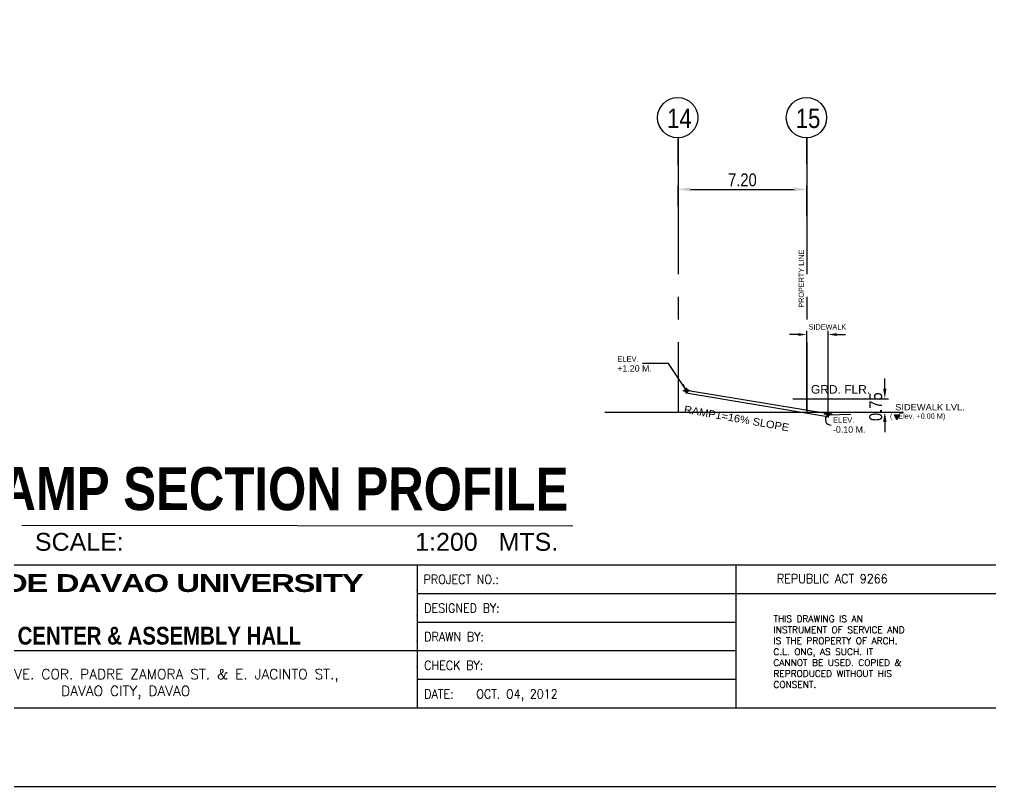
# Model space of a CAD drawing. Header units: millimetres. Extents: x 2148 to 2681, y 758 to 986.
# Drawn here: x 2220.14 to 2247.3, y 757.64 to 779.09 of the extents above; entities that cross this region are included whole.
import ezdxf
from ezdxf.enums import TextEntityAlignment as Align

# ---------------------------------------------------------------- set-up
doc = ezdxf.new("R2010")
doc.units = ezdxf.units.MM
doc.linetypes.add('CENTER2', pattern=[28.575, 19.05, -3.175, 3.175, -3.175])
doc.linetypes.add('PHANTOMX2', pattern=[5, 2.5, -0.5, 0.5, -0.5, 0.5, -0.5])
for name, color, linetype in [('0.4', 121, 'Continuous'), ('4CO', 4, 'Continuous'), ('D', 1, 'Continuous'), ('DIM', 20, 'Continuous'), ('grid', 241, 'PHANTOMX2'), ('HATCH', 8, 'Continuous'), ('p-boarder', 2, 'Continuous'), ('S_GRID LINES', 252, 'Continuous'), ('TEXT', 6, 'Continuous'), ('TITLE', 3, 'Continuous'), ('wall', 4, 'Continuous')]:
    doc.layers.add(name, color=color, linetype=linetype)
doc.styles.add('ARIAL', font='arial.ttf')
doc.styles.add('ARIALNW', font='ARIALN.TTF')
doc.styles.add('MMTX$0$ESMX$0$X-OPTA1D', font='x-opta1d')
doc.styles.add('ROMANT', font='romant__.ttf')
doc.styles.add('SMOOTHER', font='simplex_.ttf')
doc.styles.add('SWISS', font='swissl.ttf')
doc.dimstyles.new('DIM 200', dxfattribs={"dimtxt": 0.36, "dimasz": 0.35, "dimexe": 0.1, "dimexo": 0, "dimgap": 0.08, "dimtad": 1, "dimlfac": 2, "dimrnd": 0.005, "dimzin": 1, "dimdsep": 46, "dimtxsty": 'ARIALNW', "dimcen": 0.09, "dimclrd": 6, "dimclre": 6, "dimclrt": 13, "dimadec": 0, "dimazin": 0, "dimtfac": 1, "dimtofl": 0, "dimtmove": 2, "dimatfit": 3, "dimfxl": 1, "dimtolj": 1, "dimtzin": 0, "dimarcsym": 0})

# ---------------------------------------------------------------- blocks, each defined once
blk = doc.blocks.new('A$C1DB67A09')
for p in [(74.014, -78.08, 0), (74.014, -78.88, 0), (74.014, -79.68, 0), (74.014, -80.48, 0)]:
    blk.add_point(p)
at = {"layer": 'Defpoints', "ltscale": 0.5, "elevation": 0}
blk.add_lwpolyline([(7.292, -83.48), (108.892, -83.48), (108.892, -7.28), (7.292, -7.28)], close=True, dxfattribs=at)
at = {"layer": 'p-boarder', "ltscale": 0.5}
for p, q in [((65.105, -77.28, 0), (65.105, -81.28, 0)), ((74.014, -77.28, 0), (74.014, -81.28, 0)), ((74.014, -77.28, 0), (74.014, -81.28, 0)), ((65.105, -78.08, 0), (106.692, -78.08, 0)), ((65.105, -78.88, 0), (74.014, -78.88, 0)), ((26.637, -79.68, 0), (74.014, -79.68, 0)), ((65.105, -80.48, 0), (74.014, -80.48, 0))]:
    blk.add_line(p, q, dxfattribs=at)
at = {"layer": 'wall', "color": 16, "linetype": 'ByBlock', "ltscale": 1.5}
blk.add_line((9.492, -77.28, 0), (106.692, -77.28, 0), dxfattribs=at)
at = {"layer": 'wall', "color": 16, "linetype": 'ByBlock', "ltscale": 1.5, "elevation": 0}
blk.add_lwpolyline([(9.492, -81.28), (106.692, -81.28), (106.692, -9.48), (9.492, -9.48)], close=True, dxfattribs=at)
at = {"layer": 'wall', "linetype": 'ByBlock'}
for p in [(65.105, -77.992, 0), (65.105, -78.704, 0), (65.105, -79.416, 0), (65.105, -80.128, 0)]:
    blk.add_point(p, dxfattribs=at)
at = {"layer": '4CO', "attachment_point": 5, "style": 'ROMANT'}
for s, insert, char_height, width in [('{\\fTechnicBold|b0|i0|c2|p2;\\W1.6;\\T0.95;ATENEO DE DAVAO UNIVERSITY}', (56.636, -77.793, 0), 0.4983, 18.33246), ('{\\fTechnicBold|b0|i0|c2|p2;\\H0.91x;COMMUNITY CENTER & ASSEMBLY HALL}', (56.053, -79.265, 0), 0.54757, 16.04759)]:
    blk.add_mtext(s, dxfattribs=dict(at, insert=insert, char_height=char_height, width=width))
at = {"layer": 'TITLE', "style": 'SMOOTHER', "width": 0.9}
for s, height, p in [('PROJECT NO.:', 0.25344, (65.281, -77.813, 0)), ('DESIGNED BY:', 0.25344, (65.3, -78.617, 0)), ('DRAWN BY:', 0.2534, (65.3, -79.417, 0)), ('CHECK BY:', 0.2534, (65.3, -80.217, 0)), ('DATE:', 0.2534, (65.3, -81.017, 0)), ('OCT. O4, 2012', 0.25344, (66.755, -81.017, 0))]:
    blk.add_text(s, height=height, dxfattribs=at).set_placement(p)
blk.add_text('REPUBLIC ACT 9266', height=0.25344, dxfattribs=at).set_placement((76.712, -77.667, 0), align=Align.MIDDLE)
at = {"layer": 'TITLE', "style": 'SMOOTHER'}
for s, insert, char_height, width, attachment_point in [('THIS DRAWING IS AN INSTRUMENT OF SERVICE AND IS THE PROPERTY OF ARCH. C.L. ONG, AS SUCH. IT CANNOT BE USED. COPIED & REPRODUCED WITHOUT HIS CONSENT.', (75.065, -78.697, 0), 0.184, 4.10204, 1), ('ALONG ROXAS AVE. COR. PADRE ZAMORA ST. & E. JACINTO ST.,  DAVAO CITY, DAVAO', (56.953, -80.615, 0), 0.2816, 14.50348, 5)]:
    blk.add_mtext(s, dxfattribs=dict(at, insert=insert, char_height=char_height, width=width, attachment_point=attachment_point))
blk = doc.blocks.new('*D2339')
at = {"layer": 'D', "color": 6, "lineweight": -2, "ltscale": 0.5, "transparency": 16777216}
for p, q in [((2244.339, 768.764), (2244.339, 769.044)), ((2241.766, 768.484), (2244.439, 768.484)), ((2238.882, 768.109), (2244.439, 768.109)), ((2244.339, 767.829), (2244.339, 767.549))]:
    blk.add_line(p, q, dxfattribs=at)
at = {"layer": 'D', "color": 6, "ltscale": 0.5, "transparency": 16777216}
for points in [[(2244.292, 768.764), (2244.386, 768.764), (2244.339, 768.484)], [(2244.292, 767.829), (2244.386, 767.829), (2244.339, 768.109)]]:
    blk.add_solid(points, dxfattribs=at)
at = {"layer": 'Defpoints', "color": 0, "ltscale": 0.5, "transparency": 16777216}
for p in [(2241.766, 768.484), (2244.339, 768.484), (2238.882, 768.109)]:
    blk.add_point(p, dxfattribs=at)
at = {"layer": 'D', "color": 13, "ltscale": 0.5, "transparency": 16777216, "insert": (2244.086, 768.259), "char_height": 0.36, "attachment_point": 5, "rotation": 90, "style": 'ARIALNW'}
blk.add_mtext('\\A1;0.75', dxfattribs=at)
blk = doc.blocks.new('CROSS')
for points in [[(1929.661, 1536.182), (1929.661, 1536.31), (1929.527, 1536.31, 0.424985)], [(1929.661, 1536.438), (1929.661, 1536.31), (1929.784, 1536.31, 0.403523)]]:
    blk.add_hatch(color=2).paths.add_polyline_path(points)
at = {"color": 2}
for p, q in [((1929.388, 1536.31), (1929.927, 1536.31)), ((1929.661, 1536.104), (1929.661, 1536.512))]:
    blk.add_line(p, q, dxfattribs=at)
blk.add_circle((1929.656, 1536.31), 0.128, dxfattribs=at)
blk = doc.blocks.new('*D2340')
at = {"layer": 'D', "color": 6, "lineweight": -2, "transparency": 16777216}
for p, q in [((2238.556, 773.868), (2238.556, 774.435)), ((2238.906, 774.335), (2241.806, 774.335)), ((2242.156, 773.59), (2242.156, 774.435))]:
    blk.add_line(p, q, dxfattribs=at)
at = {"layer": 'D', "color": 6, "transparency": 16777216}
for points in [[(2238.906, 774.393), (2238.906, 774.276), (2238.556, 774.335)], [(2241.806, 774.393), (2241.806, 774.276), (2242.156, 774.335)]]:
    blk.add_solid(points, dxfattribs=at)
at = {"layer": 'Defpoints', "color": 0, "transparency": 16777216}
for p in [(2242.156, 774.335), (2238.556, 773.868, 0), (2242.156, 773.59, 0)]:
    blk.add_point(p, dxfattribs=at)
at = {"layer": 'D', "color": 13, "transparency": 16777216, "insert": (2240.356, 774.599), "char_height": 0.36, "attachment_point": 5, "style": 'ARIALNW'}
blk.add_mtext('\\A1;7.20', dxfattribs=at)

msp = doc.modelspace()

# ---------------------------------------------------------------- hatches: boundary and pattern name
msp.add_hatch(color=2).paths.add_polyline_path([(2244.610583, 768.0284468), (2244.7462067, 768.0284468), (2244.6769141, 767.8899518)])

# ---------------------------------------------------------------- linework, layer by layer
at = {"color": 2}
for p, q in [((2242.6841899, 767.9888685, 0.0000001), (2238.7841964, 768.6354826, 0)), ((2242.7557376, 768.0654487, 0.0000001), (2242.7557376, 768.0594725, 0.0000001)), ((2242.7557376, 768.0594725, 0.0000001), (2242.7557376, 768.0344725, 0.0000001)), ((2242.7557376, 768.0344725, 0.0000001), (2243.387763, 768.0500746, 0)), ((2242.6841899, 767.9888685, 0.0000001), (2242.6841899, 767.9362037, 0.0000001))]:
    msp.add_line(p, q, dxfattribs=at)
msp.add_line((2220.2019779, 764.9434285, 0), (2235.6132844, 764.9305196, 0))
at = {"color": 2, "elevation": 0}
msp.add_lwpolyline([(2244.610583, 768.0284468), (2244.7462067, 768.0284468), (2244.6769141, 767.8899518), (2244.610583, 768.0284468)], dxfattribs=at)
for centre in [(2238.5472021, 776.3410173, 0), (2242.1472021, 776.3410173, 0)]:
    msp.add_circle(centre, 0.5634965)
at = {"color": 2}
msp.add_arc((2242.7057376, 768.0654487, -0.0000032), 0.05, 0.00000029, 61.69997242, dxfattribs=at)
at = {"layer": '0.4', "color": 4, "ltscale": 0.5}
for p, q in [((2242.7557376, 768.0594725, 0.0000001), (2238.7964639, 768.7094725, 0)), ((2242.7553389, 768.0506249, 0.0000001), (2242.7557376, 767.9574823, 0.0000001))]:
    msp.add_line(p, q, dxfattribs=at)
at = {"layer": '4CO', "ltscale": 0.5}
msp.add_line((2236.5109185, 768.1094725, 0.0000001), (2244.8609547, 768.1094725, 0.0000001), dxfattribs=at)
at = {"layer": 'D', "color": 6}
for p, q in [((2241.9157376, 770.2772867, 0), (2241.6757376, 770.2772867, 0)), ((2242.1557376, 768.1525091, 0), (2242.1557376, 770.3772867, 0)), ((2242.7557376, 768.0344725, 0), (2242.7557376, 770.3772867, 0)), ((2242.9957376, 770.2772867, 0), (2243.2357376, 770.2772867, 0))]:
    msp.add_line(p, q, dxfattribs=at)
at = {"layer": 'D'}
msp.add_arc((2242.8240468, 767.8948567, 0.0000001), 0.1488699, 129.53505849, 274.30664856, dxfattribs=at)
at = {"layer": 'D', "color": 6}
for points in [[(2241.9157376, 770.3172867, 0), (2241.9157376, 770.2372867, 0), (2242.1557376, 770.2772867, 0)], [(2242.9957376, 770.3172867, 0), (2242.9957376, 770.2372867, 0), (2242.7557376, 770.2772867, 0)]]:
    msp.add_solid(points, dxfattribs=at)
at = {"layer": 'Defpoints', "ltscale": 0.5, "elevation": 0}
msp.add_lwpolyline([(2173.4500187, 757.6388045), (2275.0500187, 757.6388045), (2275.0500187, 833.8388045), (2173.4500187, 833.8388045)], close=True, dxfattribs=at)
at = {"layer": 'grid', "ltscale": 0.7}
for p, q in [((2238.5558057, 775.0080227, 0), (2238.5557376, 775.7448472, 0)), ((2242.1558057, 775.0407609, 0), (2242.1557376, 775.7775854, 0))]:
    msp.add_line(p, q, dxfattribs=at)
at = {"layer": 'HATCH', "color": 4, "linetype": 'ByBlock', "ltscale": 0.5}
msp.add_line((2242.1557376, 768.1094725, 0.0000001), (2244.3786809, 768.1094725, 0.0000001), dxfattribs=at)
msp.add_line((2242.1557376, 768.1094725, 0.0000001), (2244.3786809, 768.1094725, 0.0000001), dxfattribs=at)
at = {"layer": 'S_GRID LINES', "linetype": 'CENTER2', "ltscale": 0.2}
for p, q in [((2238.5557376, 775.7775854, 0), (2238.5557376, 768.1094725, 0)), ((2242.1557376, 775.7775854, 0), (2242.1557376, 768.1094725, 0))]:
    msp.add_line(p, q, dxfattribs=at)

# ---------------------------------------------------------------- block references
at = {"layer": 'D', "xscale": 0.4043520000001308, "yscale": 0.4043520000001308, "zscale": 0.4043520000001308}
for p in [(1458.5343721, 147.4993605, 0), (1462.4936459, 146.8493605, 0.0000001)]:
    msp.add_blockref('CROSS', p, dxfattribs=at)
at = {"layer": 'DIM', "color": 8}
msp.add_blockref('A$C1DB67A09', (2166.158248, 841.1189005), dxfattribs=at)

# ---------------------------------------------------------------- texts
at = {"color": 2, "style": 'MMTX$0$ESMX$0$X-OPTA1D', "width": 1.1}
for s, height, rotation, p in [('SIDEWALK LVL.', 0.1764, 0.01263539, (2244.6285684, 768.157941, 0.0000001)), ('RAMP1=16%%% SLOPE', 0.21, 349.97499473, (2238.7095958, 768.0877488, 0))]:
    msp.add_text(s, height=height, rotation=rotation, dxfattribs=at).set_placement(p)
at = {"color": 2, "attachment_point": 1, "style": 'MMTX$0$ESMX$0$X-OPTA1D'}
for s, insert, char_height, width, rotation in [('PROPERTY LINE', (2241.9281991, 771.0270605, 0), 0.147, 3.275374304, 90.01263539), ('SIDEWALK', (2242.2083636, 770.5643248, 0), 0.147, 3.275374304, 0.01263539), ('{\\H0.8639x;ELEV.} \\P{\\fArial|b0|i0|c0|p34;+1\\fArial|b0|i0|c238|p34;.\\fArial|b0|i0|c0|p34;20\\fArial|b0|i0|c238|p34; M\\fArial|b0|i0|c0|p34;.}', (2236.857884, 769.6704389, 0), 0.1764, 3.930449164, 0.01263539), ('({\\fMicrosoft JhengHei|b0|i0|c0|p34; \\fMS Shell Dlg 2|b0|i0|c0|p0;\\H0.6666x;   }Elev. +0.00 M)', (2244.4835078, 768.0705384, 0), 0.147, 3.275374304, 0.01263539), ('{\\H0.8639x;ELEV.} \\P{\\fArial|b0|i0|c0|p34;-0\\fArial|b0|i0|c238|p34;.\\fArial|b0|i0|c0|p34;10\\fArial|b0|i0|c238|p34; M\\fArial|b0|i0|c0|p34;.}', (2242.8901789, 767.9634017, 0), 0.1764, 3.930449164, 0.01263539)]:
    msp.add_mtext(s, dxfattribs=dict(at, insert=insert, char_height=char_height, width=width, rotation=rotation))
at = {"color": 0, "insert": (2220.5715629, 764.7313856, 0), "char_height": 0.5, "width": 19.742788118, "attachment_point": 1, "style": 'ARIAL'}
msp.add_mtext('{\\fArial|b0|i0|c204|p34;SCALE:        }          {\\fArial|b0|i0|c204|p34; }                       {\\fArial|b0|i0|c204|p34;1:}2{\\fArial|b0|i0|c204|p34;00}   {\\fArial|b0|i0|c204|p34;MTS.}', dxfattribs=at)
at = {"layer": '4CO', "insert": (2226.6710962, 765.9574153, 0), "char_height": 1.5, "width": 32.161121986, "attachment_point": 5, "rotation": 359.93919431, "style": 'ROMANT'}
msp.add_mtext('\\pt15;{\\fTechnicBold|b1|i0|c2|p2;\\H0.8x;  RAMP SECTION PROFILE}', dxfattribs=at)
at = {"layer": 'TEXT', "style": 'SWISS'}
msp.add_text('GRD. FLR.', height=0.24, dxfattribs=at).set_placement((2242.2711792, 768.6240293, 0))
at = {"layer": 'TEXT', "char_height": 0.54, "width": 3.396423809, "attachment_point": 1, "style": 'ARIALNW'}
for s, insert in [('14', (2238.2486096, 776.5923162, 0)), ('15', (2241.8486096, 776.5923162, 0))]:
    msp.add_mtext(s, dxfattribs=dict(at, insert=insert))

# ---------------------------------------------------------------- dimensions: what is measured, and where the dimension line sits
at = {"layer": 'D'}
dim = msp.add_linear_dim(base=(2242.1557376, 774.3347598, 0), p1=(2238.5557376, 773.8683198, 0), p2=(2242.1557376, 773.5901618, 0), dimstyle='DIM 200', override={"dimfxl": 0.03}, dxfattribs=at)
dim.commit()
dim.dimension.update_dxf_attribs({"geometry": '*D2340', "text_midpoint": (2240.3557376, 774.598566, 0)})
at = {"layer": 'D', "ltscale": 0.5}
dim = msp.add_linear_dim(base=(2244.338891, 768.4844725, 0.0000001), p1=(2238.8817253, 768.1094725, 0.0000001), p2=(2241.7658406, 768.4844725, 0.0000001), angle=90, dimstyle='DIM 200', override={"dimasz": 0.28, "dimfxl": 0.18}, dxfattribs=at)
dim.commit()
dim.dimension.update_dxf_attribs({"geometry": '*D2339', "text_midpoint": (2244.0859853, 768.258931, 0.0000001), "dimtype": 160})

# ---------------------------------------------------------------- leaders
at = {"layer": 'D'}
msp.add_leader([(2238.7955822, 768.7140284, 0), (2238.287263, 769.4663839, 0), (2237.565668, 769.4663839, 0)], dimstyle='DIM 200', override={"dimasz": 0.2, "dimgap": 0.08, "dimtad": 0, "dimfxl": 0.03}, dxfattribs=at)

doc.saveas('drawing.dxf')
